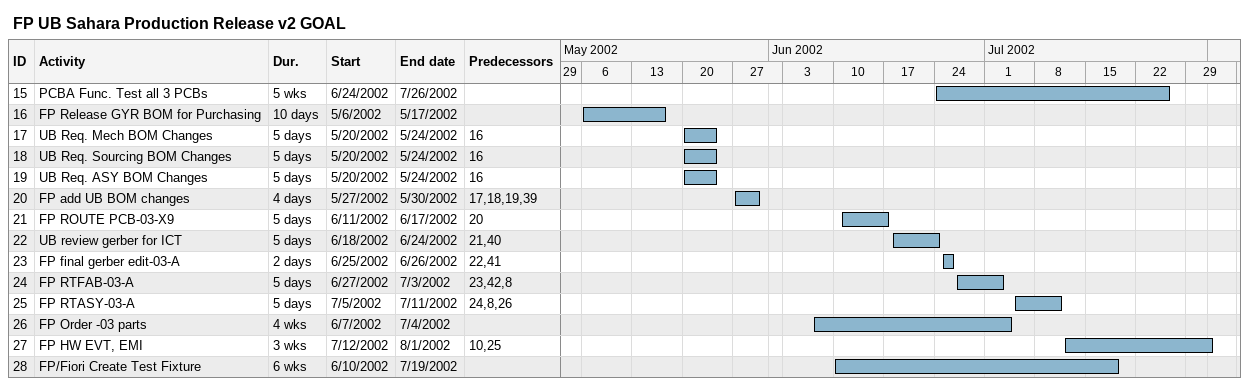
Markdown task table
FP UB Sahara Production Release v2 GOAL

| ID | Task | Duration | Start | Finish | Predecessors |
|---|---|---|---|---|---|
| 15 | PCBA Func. Test all 3 PCBs | 5w | 2002-06-24 | 2002-07-26 |  |
| 16 | FP Release GYR BOM for Purchasing | 10d | 2002-05-06 | 2002-05-17 |  |
| 17 | UB Req. Mech BOM Changes | 5d | 2002-05-20 | 2002-05-24 | 16 |
| 18 | UB Req. Sourcing BOM Changes | 5d | 2002-05-20 | 2002-05-24 | 16 |
| 19 | UB Req. ASY BOM Changes | 5d | 2002-05-20 | 2002-05-24 | 16 |
| 20 | FP add UB BOM changes | 4d | 2002-05-27 | 2002-05-30 | 17, 18, 19, 39 |
| 21 | FP ROUTE PCB-03-X9 | 5d | 2002-06-11 | 2002-06-17 | 20 |
| 22 | UB review gerber for ICT | 5d | 2002-06-18 | 2002-06-24 | 21, 40 |
| 23 | FP final gerber edit-03-A | 2d | 2002-06-25 | 2002-06-26 | 22, 41 |
| 24 | FP RTFAB-03-A | 5d | 2002-06-27 | 2002-07-03 | 23, 42, 8 |
| 25 | FP RTASY-03-A | 5d | 2002-07-05 | 2002-07-11 | 24, 8, 26 |
| 26 | FP Order -03 parts | 4w | 2002-06-07 | 2002-07-04 |  |
| 27 | FP HW EVT, EMI | 3w | 2002-07-12 | 2002-08-01 | 10, 25 |
| 28 | FP/Fiori Create Test Fixture | 6w | 2002-06-10 | 2002-07-19 |  |
